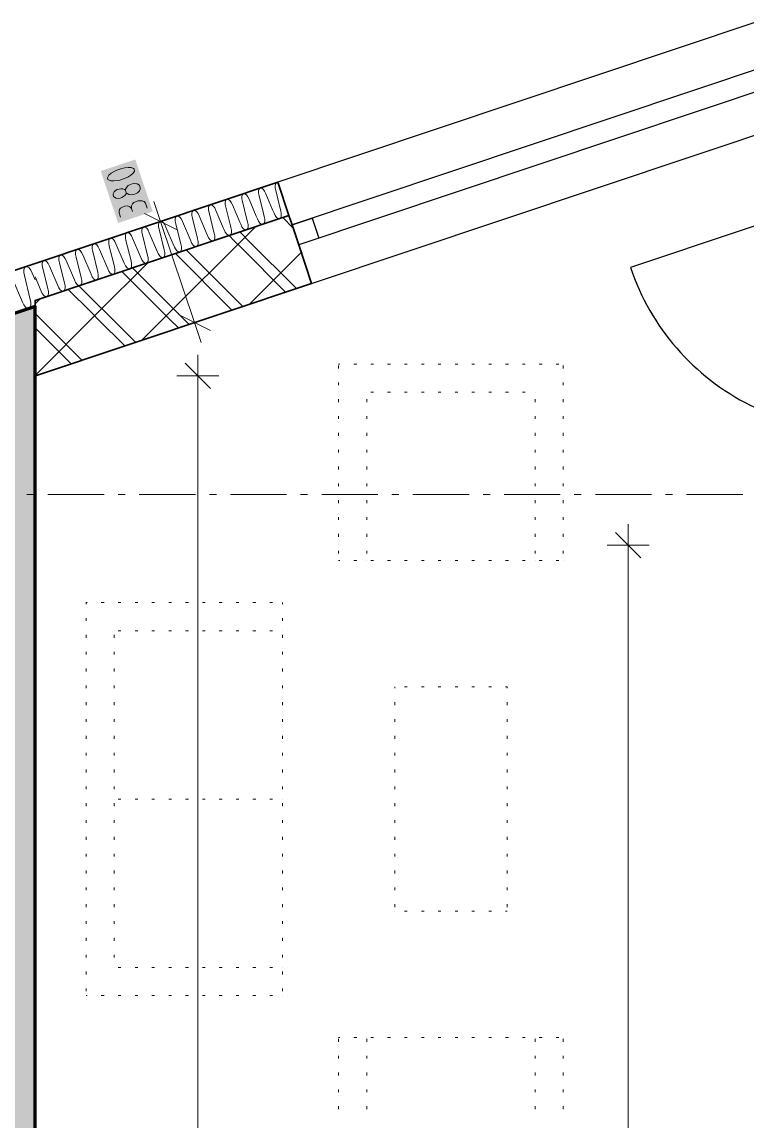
# Model space of a CAD drawing. Header units: millimetres. Extents: x 0 to 594, y 0 to 420.
# Drawn here: x 217.92 to 244.4, y 319.15 to 359.31 of the extents above; entities that cross this region are included whole.
import ezdxf

# ---------------------------------------------------------------- set-up
doc = ezdxf.new("R2010")
doc.units = ezdxf.units.MM
doc.header["$LTSCALE"] = 8
for name, color, linetype in [('PDF_Dvere', 7, 'Continuous'), ('PDF_Koty delkove', 7, 'Continuous'), ('PDF_Nabytek', 7, 'Continuous'), ('PDF_Okna', 7, 'Continuous'), ('PDF_Osy hlavni', 7, 'Continuous'), ('PDF_Steny obvodove nosne', 7, 'Continuous'), ('PDF_Steny sendvic', 7, 'Continuous'), ('PDF_Zatepleni', 7, 'Continuous')]:
    doc.layers.add(name, color=color, linetype=linetype)

msp = doc.modelspace()

# ---------------------------------------------------------------- linework, layer by layer
at = {"layer": 'PDF_Dvere', "lineweight": 25}
msp.add_lwpolyline([(248.405, 353.103), (240.143, 350.338, 0.414214), (251.17, 344.842)], format="xyb", dxfattribs=at)
at = {"layer": 'PDF_Koty delkove', "lineweight": 18}
for points in [[(221.576, 353.96), (221.382, 353.895), (221.29, 353.85), (221.185, 353.786), (221.101, 353.715), (221.053, 353.642), (221.046, 353.61), (221.063, 353.558), (221.088, 353.537), (221.17, 353.508), (221.28, 353.501), (221.403, 353.513), (221.503, 353.532), (221.698, 353.597), (221.791, 353.643), (221.895, 353.707), (221.98, 353.779), (222.028, 353.852), (222.035, 353.884), (222.018, 353.935), (221.993, 353.956), (221.91, 353.986), (221.8, 353.992), (221.678, 353.98)], [(221.947, 353.392), (221.882, 353.37), (221.806, 353.33), (221.738, 353.265), (221.707, 353.196), (221.699, 353.165), (221.734, 353.06), (221.759, 353.04), (221.825, 353.004), (221.918, 352.992), (222.004, 353.006), (222.069, 353.028), (222.145, 353.068), (222.214, 353.135), (222.245, 353.203), (222.244, 353.261), (222.227, 353.312), (222.193, 353.359), (222.126, 353.395), (222.032, 353.405)]]:
    msp.add_lwpolyline(points, close=True, dxfattribs=at)
for points in [[(221.69, 352.974), (221.635, 352.927), (221.574, 352.892), (221.509, 352.87), (221.44, 352.862), (221.366, 352.866), (221.3, 352.902), (221.272, 352.935), (221.255, 352.987), (221.257, 353.031), (221.288, 353.099), (221.345, 353.147), (221.404, 353.182), (221.47, 353.203), (221.539, 353.212), (221.612, 353.208), (221.673, 353.185), (221.699, 353.165)], [(221.734, 353.06), (221.726, 353.029), (221.69, 352.974)], [(221.524, 352.182), (221.472, 352.338), (221.47, 352.395), (221.486, 352.458), (221.525, 352.501), (221.613, 352.558), (221.678, 352.58), (221.784, 352.587), (221.866, 352.557), (221.925, 352.49), (221.959, 352.386)], [(222.496, 352.508), (222.435, 352.689), (222.38, 352.743), (222.314, 352.779), (222.225, 352.777), (222.155, 352.769), (222.09, 352.747), (222.014, 352.707), (221.959, 352.659), (221.927, 352.591), (221.925, 352.49)], [(222.986, 352.019), (222.742, 352.748)], [(223.715, 352.263), (222.986, 352.019), (222.257, 351.775)], [(223.57, 351.728), (222.402, 352.31)], [(224.222, 348.325), (222.986, 352.019)], [(224.951, 348.569), (224.222, 348.325), (223.493, 348.081)], [(224.806, 348.034), (223.638, 348.616)], [(224.222, 348.325), (224.466, 347.596)], [(224.347, 346.377), (224.347, 347.146)], [(224.809, 345.916), (223.886, 346.838)], [(225.116, 346.377), (224.347, 346.377), (223.579, 346.377)], [(224.347, 253.839), (224.347, 256.453), (224.347, 264.96), (224.347, 266.549), (224.347, 276.286), (224.347, 277.824), (224.347, 279.31), (224.347, 346.377)], [(240.055, 340.194), (240.055, 340.963)], [(240.516, 339.733), (239.593, 340.656)], [(240.823, 340.194), (240.055, 340.194), (239.286, 340.194)], [(240.055, 253.839), (240.055, 256.606), (240.055, 276.286), (240.055, 277.824), (240.055, 279.31), (240.055, 340.194)]]:
    msp.add_lwpolyline(points, dxfattribs=at)
at = {"layer": 'PDF_Koty delkove', "color": 7, "lineweight": 18, "true_color": 0xffffff, "transparency": 33554559}
msp.add_solid([(222.699, 352.384), (222.063, 354.285), (221.436, 351.961), (220.799, 353.862)], dxfattribs=at)
at = {"layer": 'PDF_Nabytek', "lineweight": 13}
for points in [[(229.487, 346.806), (229.487, 346.806)], [(229.533, 346.806), (229.487, 346.806)], [(229.487, 346.806), (229.487, 346.806)], [(229.487, 346.65), (229.487, 346.752)], [(230.148, 346.806), (230.046, 346.806)], [(230.763, 346.806), (230.661, 346.806)], [(231.378, 346.806), (231.276, 346.806)], [(231.993, 346.806), (231.891, 346.806)], [(232.608, 346.806), (232.506, 346.806)], [(233.223, 346.806), (233.121, 346.806)], [(233.838, 346.806), (233.736, 346.806)], [(234.453, 346.806), (234.351, 346.806)], [(235.068, 346.806), (234.966, 346.806)], [(235.683, 346.806), (235.581, 346.806)], [(236.298, 346.806), (236.196, 346.806)], [(236.913, 346.806), (236.811, 346.806)], [(237.528, 346.806), (237.426, 346.806)], [(237.687, 346.806), (237.687, 346.806)], [(237.687, 346.806), (237.687, 346.806)], [(237.687, 346.65), (237.687, 346.752)], [(229.487, 346.035), (229.487, 346.137)], [(237.687, 346.035), (237.687, 346.137)], [(230.512, 345.781), (230.512, 345.781)], [(230.512, 345.781), (230.512, 345.781)], [(230.763, 345.781), (230.661, 345.781)], [(231.378, 345.781), (231.276, 345.781)], [(231.993, 345.781), (231.891, 345.781)], [(232.608, 345.781), (232.506, 345.781)], [(233.223, 345.781), (233.121, 345.781)], [(233.838, 345.781), (233.736, 345.781)], [(234.453, 345.781), (234.351, 345.781)], [(235.068, 345.781), (234.966, 345.781)], [(235.683, 345.781), (235.581, 345.781)], [(236.298, 345.781), (236.196, 345.781)], [(236.662, 345.781), (236.662, 345.781)], [(236.662, 345.781), (236.662, 345.781)], [(229.487, 345.42), (229.487, 345.522)], [(230.512, 345.42), (230.512, 345.522)], [(236.662, 345.42), (236.662, 345.522)], [(237.687, 345.42), (237.687, 345.522)], [(229.487, 344.805), (229.487, 344.907)], [(230.512, 344.805), (230.512, 344.907)], [(236.662, 344.805), (236.662, 344.907)], [(237.687, 344.805), (237.687, 344.907)], [(229.487, 344.19), (229.487, 344.292)], [(230.512, 344.19), (230.512, 344.292)], [(236.662, 344.19), (236.662, 344.292)], [(237.687, 344.19), (237.687, 344.292)], [(229.487, 343.575), (229.487, 343.677)], [(230.512, 343.575), (230.512, 343.677)], [(236.662, 343.575), (236.662, 343.677)], [(237.687, 343.575), (237.687, 343.677)], [(229.487, 342.96), (229.487, 343.062)], [(230.512, 342.96), (230.512, 343.062)], [(236.662, 342.96), (236.662, 343.062)], [(237.687, 342.96), (237.687, 343.062)], [(229.487, 342.345), (229.487, 342.447)], [(230.512, 342.345), (230.512, 342.447)], [(236.662, 342.345), (236.662, 342.447)], [(237.687, 342.345), (237.687, 342.447)], [(229.487, 341.73), (229.487, 341.832)], [(230.512, 341.73), (230.512, 341.832)], [(236.662, 341.73), (236.662, 341.832)], [(237.687, 341.73), (237.687, 341.832)], [(229.487, 341.115), (229.487, 341.217)], [(230.512, 341.115), (230.512, 341.217)], [(236.662, 341.115), (236.662, 341.217)], [(237.687, 341.115), (237.687, 341.217)], [(229.487, 340.5), (229.487, 340.602)], [(230.512, 340.5), (230.512, 340.602)], [(236.662, 340.5), (236.662, 340.602)], [(237.687, 340.5), (237.687, 340.602)], [(229.487, 339.885), (229.487, 339.987)], [(230.512, 339.885), (230.512, 339.987)], [(236.662, 339.885), (236.662, 339.987)], [(237.687, 339.885), (237.687, 339.987)], [(229.533, 339.631), (229.487, 339.631)], [(229.487, 339.631), (229.487, 339.631)], [(229.487, 339.631), (229.487, 339.631)], [(230.148, 339.631), (230.046, 339.631)], [(230.512, 339.631), (230.512, 339.631)], [(230.763, 339.631), (230.661, 339.631)], [(231.378, 339.631), (231.276, 339.631)], [(231.993, 339.631), (231.891, 339.631)], [(232.608, 339.631), (232.506, 339.631)], [(233.223, 339.631), (233.121, 339.631)], [(233.838, 339.631), (233.736, 339.631)], [(234.453, 339.631), (234.351, 339.631)], [(235.068, 339.631), (234.966, 339.631)], [(235.683, 339.631), (235.581, 339.631)], [(236.298, 339.631), (236.196, 339.631)], [(236.662, 339.631), (236.662, 339.631)], [(236.913, 339.631), (236.811, 339.631)], [(237.528, 339.631), (237.426, 339.631)], [(237.687, 339.631), (237.687, 339.631)], [(237.687, 339.631), (237.687, 339.631)], [(220.262, 338.04), (220.262, 338.093)], [(220.262, 338.093), (220.262, 338.093)], [(220.309, 338.093), (220.262, 338.093)], [(220.262, 338.093), (220.262, 338.093)], [(220.924, 338.093), (220.821, 338.093)], [(221.539, 338.093), (221.436, 338.093)], [(222.154, 338.093), (222.051, 338.093)], [(222.769, 338.093), (222.666, 338.093)], [(223.384, 338.093), (223.281, 338.093)], [(223.999, 338.093), (223.896, 338.093)], [(224.613, 338.093), (224.511, 338.093)], [(225.228, 338.093), (225.126, 338.093)], [(225.843, 338.093), (225.741, 338.093)], [(226.458, 338.093), (226.356, 338.093)], [(227.073, 338.093), (226.971, 338.093)], [(227.437, 338.04), (227.437, 338.093)], [(227.437, 338.093), (227.437, 338.093)], [(227.437, 338.093), (227.437, 338.093)], [(220.262, 337.425), (220.262, 337.527)], [(227.437, 337.425), (227.437, 337.527)], [(220.262, 336.81), (220.262, 336.912)], [(221.287, 337.068), (221.287, 337.068)], [(221.287, 337.068), (221.287, 337.068)], [(221.287, 336.81), (221.287, 336.912)], [(221.539, 337.068), (221.436, 337.068)], [(222.154, 337.068), (222.051, 337.068)], [(222.769, 337.068), (222.666, 337.068)], [(223.384, 337.068), (223.281, 337.068)], [(223.999, 337.068), (223.896, 337.068)], [(224.613, 337.068), (224.511, 337.068)], [(225.228, 337.068), (225.126, 337.068)], [(225.843, 337.068), (225.741, 337.068)], [(226.458, 337.068), (226.356, 337.068)], [(227.073, 337.068), (226.971, 337.068)], [(227.437, 337.068), (227.437, 337.068)], [(227.437, 336.81), (227.437, 336.912)], [(220.262, 336.195), (220.262, 336.297)], [(221.287, 336.195), (221.287, 336.297)], [(227.437, 336.195), (227.437, 336.297)], [(220.262, 335.58), (220.262, 335.682)], [(221.287, 335.58), (221.287, 335.682)], [(227.437, 335.58), (227.437, 335.682)], [(220.262, 334.965), (220.262, 335.067)], [(221.287, 334.965), (221.287, 335.067)], [(227.437, 334.965), (227.437, 335.067)], [(231.537, 335.018), (231.537, 335.018)], [(231.537, 334.965), (231.537, 335.018)], [(231.537, 335.018), (231.537, 335.018)], [(231.993, 335.018), (231.891, 335.018)], [(232.608, 335.018), (232.506, 335.018)], [(233.223, 335.018), (233.121, 335.018)], [(233.838, 335.018), (233.736, 335.018)], [(234.453, 335.018), (234.351, 335.018)], [(235.068, 335.018), (234.966, 335.018)], [(235.637, 334.965), (235.637, 335.018), (235.581, 335.018)], [(235.637, 335.018), (235.637, 335.018)], [(235.637, 335.018), (235.637, 335.018)], [(220.262, 334.35), (220.262, 334.452)], [(221.287, 334.35), (221.287, 334.452)], [(227.437, 334.35), (227.437, 334.452)], [(231.537, 334.35), (231.537, 334.452)], [(235.637, 334.35), (235.637, 334.452)], [(220.262, 333.735), (220.262, 333.837)], [(221.287, 333.735), (221.287, 333.837)], [(227.437, 333.735), (227.437, 333.837)], [(231.537, 333.735), (231.537, 333.837)], [(235.637, 333.735), (235.637, 333.837)], [(220.262, 333.12), (220.262, 333.222)], [(221.287, 333.12), (221.287, 333.222)], [(227.437, 333.12), (227.437, 333.222)], [(231.537, 333.12), (231.537, 333.222)], [(235.637, 333.12), (235.637, 333.222)], [(220.262, 332.505), (220.262, 332.607)], [(221.287, 332.505), (221.287, 332.607)], [(227.437, 332.505), (227.437, 332.607)], [(231.537, 332.505), (231.537, 332.607)], [(235.637, 332.505), (235.637, 332.607)], [(220.262, 331.89), (220.262, 331.992)], [(221.287, 331.89), (221.287, 331.992)], [(227.437, 331.89), (227.437, 331.992)], [(231.537, 331.89), (231.537, 331.992)], [(235.637, 331.89), (235.637, 331.992)], [(220.262, 331.275), (220.262, 331.377)], [(221.287, 331.275), (221.287, 331.377)], [(227.437, 331.275), (227.437, 331.377)], [(231.537, 331.275), (231.537, 331.377)], [(235.637, 331.275), (235.637, 331.377)], [(221.287, 330.918), (221.287, 330.918)], [(221.539, 330.918), (221.436, 330.918)], [(222.154, 330.918), (222.051, 330.918)], [(222.769, 330.918), (222.666, 330.918)], [(223.384, 330.918), (223.281, 330.918)], [(223.999, 330.918), (223.896, 330.918)], [(224.613, 330.918), (224.511, 330.918)], [(225.228, 330.918), (225.126, 330.918)], [(225.843, 330.918), (225.741, 330.918)], [(226.458, 330.918), (226.356, 330.918)], [(227.073, 330.918), (226.971, 330.918)], [(227.437, 330.918), (227.437, 330.918)], [(220.262, 330.66), (220.262, 330.762)], [(221.287, 330.66), (221.287, 330.762)], [(227.437, 330.66), (227.437, 330.762)], [(231.537, 330.66), (231.537, 330.762)], [(235.637, 330.66), (235.637, 330.762)], [(220.262, 330.045), (220.262, 330.147)], [(221.287, 330.045), (221.287, 330.147)], [(227.437, 330.045), (227.437, 330.147)], [(231.537, 330.045), (231.537, 330.147)], [(235.637, 330.045), (235.637, 330.147)], [(220.262, 329.43), (220.262, 329.532)], [(221.287, 329.43), (221.287, 329.532)], [(227.437, 329.43), (227.437, 329.532)], [(231.537, 329.43), (231.537, 329.532)], [(235.637, 329.43), (235.637, 329.532)], [(220.262, 328.815), (220.262, 328.917)], [(221.287, 328.815), (221.287, 328.917)], [(227.437, 328.815), (227.437, 328.917)], [(231.537, 328.815), (231.537, 328.917)], [(235.637, 328.815), (235.637, 328.917)], [(220.262, 328.2), (220.262, 328.302)], [(221.287, 328.2), (221.287, 328.302)], [(227.437, 328.2), (227.437, 328.302)], [(231.537, 328.2), (231.537, 328.302)], [(235.637, 328.2), (235.637, 328.302)], [(220.262, 327.585), (220.262, 327.687)], [(221.287, 327.585), (221.287, 327.687)], [(227.437, 327.585), (227.437, 327.687)], [(231.537, 327.585), (231.537, 327.687)], [(235.637, 327.585), (235.637, 327.687)], [(220.262, 326.97), (220.262, 327.072)], [(221.287, 326.97), (221.287, 327.072)], [(227.437, 326.97), (227.437, 327.072)], [(231.537, 326.97), (231.537, 327.072)], [(235.637, 326.97), (235.637, 327.072)], [(220.262, 326.355), (220.262, 326.457)], [(221.287, 326.355), (221.287, 326.457)], [(227.437, 326.355), (227.437, 326.457)], [(231.537, 326.818), (231.537, 326.818)], [(231.537, 326.818), (231.537, 326.818)], [(231.993, 326.818), (231.891, 326.818)], [(232.608, 326.818), (232.506, 326.818)], [(233.223, 326.818), (233.121, 326.818)], [(233.838, 326.818), (233.736, 326.818)], [(234.453, 326.818), (234.351, 326.818)], [(235.068, 326.818), (234.966, 326.818)], [(235.637, 326.818), (235.581, 326.818)], [(235.637, 326.818), (235.637, 326.818)], [(235.637, 326.818), (235.637, 326.818)], [(220.262, 325.74), (220.262, 325.842)], [(221.287, 325.74), (221.287, 325.842)], [(227.437, 325.74), (227.437, 325.842)], [(220.262, 325.125), (220.262, 325.227)], [(221.287, 325.125), (221.287, 325.227)], [(227.437, 325.125), (227.437, 325.227)], [(220.262, 324.51), (220.262, 324.612)], [(221.287, 324.768), (221.287, 324.768)], [(221.287, 324.768), (221.287, 324.768)], [(221.539, 324.768), (221.436, 324.768)], [(222.154, 324.768), (222.051, 324.768)], [(222.769, 324.768), (222.666, 324.768)], [(223.384, 324.768), (223.281, 324.768)], [(223.999, 324.768), (223.896, 324.768)], [(224.613, 324.768), (224.511, 324.768)], [(225.228, 324.768), (225.126, 324.768)], [(225.843, 324.768), (225.741, 324.768)], [(226.458, 324.768), (226.356, 324.768)], [(227.073, 324.768), (226.971, 324.768)], [(227.437, 324.768), (227.437, 324.768)], [(227.437, 324.51), (227.437, 324.612)], [(220.262, 323.895), (220.262, 323.997)], [(220.309, 323.743), (220.262, 323.743)], [(220.262, 323.743), (220.262, 323.743)], [(220.262, 323.743), (220.262, 323.743)], [(220.924, 323.743), (220.821, 323.743)], [(221.539, 323.743), (221.436, 323.743)], [(222.154, 323.743), (222.051, 323.743)], [(222.769, 323.743), (222.666, 323.743)], [(223.384, 323.743), (223.281, 323.743)], [(223.999, 323.743), (223.896, 323.743)], [(224.613, 323.743), (224.511, 323.743)], [(225.228, 323.743), (225.126, 323.743)], [(225.843, 323.743), (225.741, 323.743)], [(226.458, 323.743), (226.356, 323.743)], [(227.073, 323.743), (226.971, 323.743)], [(227.437, 323.895), (227.437, 323.997)], [(227.437, 323.743), (227.437, 323.743)], [(227.437, 323.743), (227.437, 323.743)], [(229.533, 322.206), (229.487, 322.206)], [(229.487, 322.206), (229.487, 322.206)], [(229.487, 322.206), (229.487, 322.206)], [(229.487, 322.05), (229.487, 322.152)], [(230.148, 322.206), (230.046, 322.206)], [(230.512, 322.206), (230.512, 322.206)], [(230.512, 322.05), (230.512, 322.152)], [(230.763, 322.206), (230.661, 322.206)], [(231.378, 322.206), (231.276, 322.206)], [(231.993, 322.206), (231.891, 322.206)], [(232.608, 322.206), (232.506, 322.206)], [(233.223, 322.206), (233.121, 322.206)], [(233.838, 322.206), (233.736, 322.206)], [(234.453, 322.206), (234.351, 322.206)], [(235.068, 322.206), (234.966, 322.206)], [(235.683, 322.206), (235.581, 322.206)], [(236.298, 322.206), (236.196, 322.206)], [(236.662, 322.206), (236.662, 322.206)], [(236.662, 322.05), (236.662, 322.152)], [(236.913, 322.206), (236.811, 322.206)], [(237.528, 322.206), (237.426, 322.206)], [(237.687, 322.206), (237.687, 322.206)], [(237.687, 322.206), (237.687, 322.206)], [(237.687, 322.05), (237.687, 322.152)], [(229.487, 321.435), (229.487, 321.537)], [(230.512, 321.435), (230.512, 321.537)], [(236.662, 321.435), (236.662, 321.537)], [(237.687, 321.435), (237.687, 321.537)], [(229.487, 320.82), (229.487, 320.922)], [(230.512, 320.82), (230.512, 320.922)], [(236.662, 320.82), (236.662, 320.922)], [(237.687, 320.82), (237.687, 320.922)], [(229.487, 320.205), (229.487, 320.307)], [(230.512, 320.205), (230.512, 320.307)], [(236.662, 320.205), (236.662, 320.307)], [(237.687, 320.205), (237.687, 320.307)], [(229.487, 319.59), (229.487, 319.692)], [(230.512, 319.59), (230.512, 319.692)], [(236.662, 319.59), (236.662, 319.692)], [(237.687, 319.59), (237.687, 319.692)]]:
    msp.add_lwpolyline(points, dxfattribs=at)
at = {"layer": 'PDF_Okna', "lineweight": 25}
for points in [[(244.761, 359.307), (227.265, 353.451)], [(245.281, 357.752), (227.786, 351.896)], [(245.525, 357.023), (228.03, 351.167)], [(228.501, 349.758), (245.997, 355.614)]]:
    msp.add_lwpolyline(points, dxfattribs=at)
msp.add_lwpolyline([(227.786, 351.896), (228.515, 352.14), (228.759, 351.411), (228.03, 351.167)], close=True, dxfattribs=at)
at = {"layer": 'PDF_Osy hlavni', "lineweight": 18}
for points in [[(218.361, 342.039), (218.105, 342.039)], [(220.924, 342.039), (218.874, 342.039)], [(221.692, 342.039), (221.436, 342.039)], [(224.255, 342.039), (222.205, 342.039)], [(225.023, 342.039), (224.767, 342.039)], [(227.586, 342.039), (225.536, 342.039)], [(228.355, 342.039), (228.098, 342.039)], [(230.917, 342.039), (228.867, 342.039)], [(231.686, 342.039), (231.43, 342.039)], [(234.248, 342.039), (232.198, 342.039)], [(235.017, 342.039), (234.761, 342.039)], [(237.58, 342.039), (235.53, 342.039)], [(238.348, 342.039), (238.092, 342.039)], [(240.911, 342.039), (238.861, 342.039)], [(241.68, 342.039), (241.423, 342.039)], [(244.242, 342.039), (242.192, 342.039)]]:
    msp.add_lwpolyline(points, dxfattribs=at)
at = {"layer": 'PDF_Steny obvodove nosne', "lineweight": 70}
msp.add_lwpolyline([(216.351, 348.231), (216.351, 344.089), (216.351, 342.808), (216.351, 340.194), (216.351, 284.384), (216.351, 282.897), (216.351, 256.606), (216.351, 253.993), (218.401, 253.993), (218.401, 256.453), (218.401, 256.606), (218.401, 264.96), (218.401, 266.549), (218.401, 277.824), (218.401, 346.377), (218.401, 348.917)], close=True, dxfattribs=at)
at = {"layer": 'PDF_Steny obvodove nosne', "color": 9, "lineweight": 9, "true_color": 0xc0c0c0, "transparency": 33554559}
msp.add_solid([(216.351, 348.231), (216.351, 253.993), (218.401, 348.917), (218.401, 253.993)], dxfattribs=at)
at = {"layer": 'PDF_Steny sendvic', "lineweight": 35}
for points in [[(227.265, 353.451), (218.401, 350.484)], [(227.265, 353.451), (227.672, 352.236)], [(218.401, 349.133), (227.672, 352.236)]]:
    msp.add_lwpolyline(points, dxfattribs=at)
at = {"layer": 'PDF_Steny sendvic', "lineweight": 9}
for points in [[(227.227, 353.438), (227.188, 353.405), (227.166, 353.339), (227.166, 353.252), (227.188, 353.156)], [(227.27, 353.437), (227.23, 353.439)], [(226.012, 353.032), (225.973, 352.999), (225.951, 352.933), (225.951, 352.845), (225.973, 352.749)], [(226.216, 352.83), (226.176, 352.92), (226.123, 352.99), (226.066, 353.03), (226.015, 353.033)], [(226.62, 353.235), (226.581, 353.202), (226.559, 353.136), (226.559, 353.048), (226.581, 352.952)], [(226.765, 352.203), (226.737, 352.314), (226.581, 352.952)], [(226.824, 353.034), (226.783, 353.124), (226.731, 353.194), (226.674, 353.233), (226.622, 353.236)], [(226.824, 353.034), (227.077, 352.443), (227.128, 352.325)], [(227.372, 352.407), (227.339, 352.543), (227.188, 353.156)], [(224.798, 352.625), (224.758, 352.592), (224.736, 352.526), (224.736, 352.438), (224.758, 352.342)], [(225.001, 352.424), (224.961, 352.513), (224.908, 352.583), (224.851, 352.623), (224.799, 352.626)], [(225.405, 352.828), (225.366, 352.795), (225.344, 352.729), (225.344, 352.642), (225.366, 352.546)], [(225.609, 352.627), (225.568, 352.717), (225.516, 352.787), (225.459, 352.826), (225.407, 352.829)], [(225.609, 352.627), (225.883, 351.988), (225.913, 351.918), (225.953, 351.828), (226.006, 351.757), (226.064, 351.718), (226.104, 351.712)], [(226.157, 352), (226.136, 352.085), (225.973, 352.749)], [(226.216, 352.83), (226.48, 352.216)], [(223.583, 352.219), (223.543, 352.185), (223.521, 352.119), (223.521, 352.032), (223.543, 351.935)], [(223.786, 352.017), (223.746, 352.107), (223.693, 352.177), (223.636, 352.216), (223.584, 352.219)], [(224.19, 352.422), (224.151, 352.388), (224.129, 352.323), (224.129, 352.235), (224.151, 352.139)], [(224.394, 352.22), (224.353, 352.31), (224.301, 352.38), (224.244, 352.42), (224.192, 352.422)], [(224.394, 352.22), (224.689, 351.532), (224.698, 351.511)], [(224.942, 351.593), (224.934, 351.626), (224.758, 352.342)], [(225.001, 352.424), (225.286, 351.76), (225.305, 351.715), (225.346, 351.624), (225.399, 351.554), (225.456, 351.514), (225.496, 351.508)], [(225.55, 351.796), (225.535, 351.855), (225.366, 352.546)], [(226.48, 352.216), (226.52, 352.121)], [(226.737, 351.924), (226.765, 351.952), (226.787, 352.019), (226.787, 352.107), (226.765, 352.203)], [(226.765, 352.203), (226.765, 352.203)], [(227.128, 352.325), (227.168, 352.234), (227.221, 352.164), (227.279, 352.124), (227.319, 352.119)], [(227.344, 352.127), (227.372, 352.156), (227.394, 352.222), (227.394, 352.31), (227.372, 352.407)], [(227.372, 352.407), (227.372, 352.407)], [(227.825, 351.778), (227.443, 352.16)], [(227.635, 352.224), (227.634, 352.223)], [(227.637, 352.224), (227.635, 352.224)], [(222.302, 347.682), (223.321, 348.702), (225.935, 351.316), (226.445, 351.825)], [(222.368, 351.812), (222.328, 351.778), (222.306, 351.712), (222.306, 351.625)], [(222.571, 351.61), (222.531, 351.7), (222.478, 351.77), (222.421, 351.809), (222.369, 351.812)], [(222.975, 352.015), (222.936, 351.982), (222.914, 351.916), (222.914, 351.828), (222.936, 351.732)], [(223.086, 351.973), (223.029, 352.013), (222.977, 352.016)], [(223.179, 351.813), (223.138, 351.903), (223.086, 351.973)], [(223.179, 351.813), (223.483, 351.105)], [(223.727, 351.186), (223.543, 351.935)], [(223.786, 352.017), (224.09, 351.308)], [(224.335, 351.39), (224.333, 351.396), (224.151, 352.139)], [(225.522, 351.517), (225.55, 351.546), (225.572, 351.612), (225.572, 351.7), (225.55, 351.796)], [(225.55, 351.796), (225.55, 351.796)], [(226.129, 351.72), (226.157, 351.749), (226.179, 351.815), (226.179, 351.903), (226.157, 352)], [(226.157, 352), (226.157, 352)], [(226.42, 351.818), (226.419, 351.817)], [(226.421, 351.818), (226.42, 351.818)], [(226.52, 352.121), (226.561, 352.031), (226.614, 351.961), (226.671, 351.921), (226.711, 351.915)], [(227.028, 352.021), (227.027, 352.02)], [(227.029, 352.021), (227.028, 352.021)], [(221.153, 351.405), (221.113, 351.372), (221.091, 351.306), (221.091, 351.218), (221.113, 351.122)], [(221.356, 351.203), (221.316, 351.293), (221.263, 351.363), (221.206, 351.403), (221.154, 351.406)], [(221.761, 351.609), (221.721, 351.575), (221.699, 351.509), (221.699, 351.421), (221.721, 351.325)], [(221.964, 351.407), (221.923, 351.497), (221.871, 351.567), (221.814, 351.606), (221.762, 351.609)], [(221.964, 351.407), (222.268, 350.698)], [(222.306, 351.625), (222.328, 351.529)], [(222.512, 350.78), (222.328, 351.529)], [(222.571, 351.61), (222.876, 350.901)], [(223.12, 350.983), (222.936, 351.732)], [(224.335, 351.39), (224.335, 351.39)], [(224.335, 351.139), (224.357, 351.205), (224.357, 351.293), (224.335, 351.39)], [(224.698, 351.511), (224.739, 351.421), (224.792, 351.351), (224.849, 351.311)], [(224.914, 351.314), (224.942, 351.342), (224.964, 351.408), (224.964, 351.496), (224.942, 351.593)], [(224.942, 351.593), (224.942, 351.593)], [(225.205, 351.411), (225.204, 351.41)], [(225.206, 351.411), (225.205, 351.411)], [(225.674, 351.316), (225.485, 351.504)], [(225.814, 351.614), (225.813, 351.614), (225.812, 351.613)], [(226.196, 351.316), (225.935, 351.577), (225.877, 351.635)], [(219.938, 350.999), (219.898, 350.965), (219.876, 350.899), (219.877, 350.811), (219.898, 350.715)], [(220.141, 350.796), (220.101, 350.886), (220.048, 350.956), (219.991, 350.996), (219.939, 350.999)], [(220.546, 351.202), (220.506, 351.168), (220.484, 351.102), (220.484, 351.015), (220.506, 350.919)], [(220.749, 351), (220.708, 351.09), (220.656, 351.16), (220.599, 351.199), (220.546, 351.202)], [(220.749, 351), (221.053, 350.291)], [(221.269, 350.093), (221.297, 350.122), (221.319, 350.188), (221.319, 350.246), (221.319, 350.276), (221.297, 350.373), (221.113, 351.122)], [(221.356, 351.203), (221.661, 350.494)], [(221.905, 350.576), (221.721, 351.325)], [(223.092, 350.703), (223.12, 350.732), (223.142, 350.798), (223.142, 350.886), (223.13, 350.937), (223.12, 350.983)], [(223.12, 350.983), (223.12, 350.983)], [(223.483, 351.105), (223.495, 351.077), (223.524, 351.014), (223.577, 350.944), (223.634, 350.904), (223.674, 350.898)], [(223.699, 350.907), (223.727, 350.935), (223.749, 351.002), (223.749, 351.09), (223.732, 351.167), (223.727, 351.186)], [(223.727, 351.186), (223.727, 351.186)], [(225.984, 348.915), (225.935, 348.963), (223.919, 350.98)], [(223.991, 351.004), (223.99, 351.004), (223.99, 351.004)], [(224.09, 351.308), (224.092, 351.304), (224.131, 351.218), (224.184, 351.147), (224.241, 351.108), (224.281, 351.102)], [(224.307, 351.11), (224.335, 351.139)], [(224.598, 351.208), (224.597, 351.207)], [(224.599, 351.207), (224.598, 351.208)], [(224.849, 351.311), (224.889, 351.305)], [(225.935, 351.054), (225.674, 351.316)], [(227.55, 349.439), (225.935, 351.054)], [(227.942, 349.57), (226.196, 351.316)], [(218.724, 350.592), (218.683, 350.558), (218.662, 350.492), (218.662, 350.404), (218.683, 350.308)], [(218.926, 350.39), (218.886, 350.48), (218.833, 350.55), (218.776, 350.589), (218.724, 350.592)], [(219.331, 350.795), (219.291, 350.761), (219.269, 350.696), (219.269, 350.608), (219.291, 350.512)], [(219.534, 350.593), (219.494, 350.683), (219.441, 350.753), (219.384, 350.792), (219.331, 350.795)], [(219.534, 350.593), (219.838, 349.884)], [(220.054, 349.687), (220.082, 349.715), (220.104, 349.781), (220.104, 349.783), (220.104, 349.869), (220.082, 349.966), (219.898, 350.715)], [(220.141, 350.796), (220.446, 350.088)], [(220.69, 350.169), (220.506, 350.919)], [(221.877, 350.297), (221.905, 350.325), (221.927, 350.392), (221.927, 350.478), (221.927, 350.48), (221.905, 350.576)], [(221.905, 350.576), (221.905, 350.576)], [(222.268, 350.698), (222.302, 350.622), (222.309, 350.607), (222.362, 350.537), (222.419, 350.497), (222.459, 350.492)], [(222.484, 350.5), (222.512, 350.529), (222.534, 350.595), (222.534, 350.683), (222.529, 350.708), (222.512, 350.78)], [(222.512, 350.78), (222.512, 350.78)], [(222.776, 350.597), (222.775, 350.597)], [(222.775, 350.597), (222.775, 350.597)], [(222.876, 350.901), (222.899, 350.849), (222.916, 350.811), (222.969, 350.74), (223.026, 350.701), (223.066, 350.695)], [(223.383, 350.801), (223.382, 350.8)], [(223.383, 350.801), (223.383, 350.801)], [(225.592, 348.784), (223.527, 350.849)], [(226.231, 348.997), (228.123, 350.889)], [(218.401, 346.396), (220.708, 348.702), (222.516, 350.51)], [(218.867, 349.559), (218.683, 350.308)], [(218.926, 350.39), (219.231, 349.681)], [(219.475, 349.763), (219.291, 350.512)], [(220.662, 349.89), (220.69, 349.919), (220.712, 349.985), (220.712, 350.015), (220.712, 350.073), (220.69, 350.169)], [(220.69, 350.169), (220.69, 350.169)], [(221.053, 350.291), (221.094, 350.201), (221.117, 350.169), (221.147, 350.13), (221.204, 350.091), (221.244, 350.085)], [(221.297, 350.373), (221.297, 350.373)], [(221.561, 350.191), (221.56, 350.191)], [(221.56, 350.191), (221.56, 350.19)], [(223.06, 348.702), (221.569, 350.193)], [(221.661, 350.494), (221.701, 350.404), (221.708, 350.395), (221.754, 350.334), (221.811, 350.294), (221.851, 350.288)], [(223.583, 348.702), (223.321, 348.963), (221.96, 350.324)], [(222.168, 350.394), (222.167, 350.394)], [(222.168, 350.394), (222.168, 350.394)], [(218.401, 349.994), (218.623, 349.478)], [(219.447, 349.483), (219.475, 349.512), (219.487, 349.547), (219.497, 349.578), (219.497, 349.666), (219.475, 349.763)], [(219.475, 349.763), (219.475, 349.763)], [(219.838, 349.884), (219.879, 349.794), (219.932, 349.724), (219.938, 349.719), (219.989, 349.684), (220.029, 349.678)], [(220.082, 349.966), (220.082, 349.966)], [(220.346, 349.784), (220.345, 349.784)], [(220.345, 349.784), (220.345, 349.784)], [(220.446, 350.088), (220.486, 349.997), (220.526, 349.944), (220.539, 349.927), (220.597, 349.887), (220.636, 349.881)], [(220.953, 349.987), (220.952, 349.987)], [(220.953, 349.987), (220.953, 349.987)], [(218.623, 349.478), (218.664, 349.387), (218.717, 349.317), (218.774, 349.277)], [(218.839, 349.28), (218.868, 349.308), (218.868, 349.311), (218.889, 349.375), (218.889, 349.463), (218.867, 349.559)], [(218.867, 349.559), (218.867, 349.559)], [(219.13, 349.377), (219.13, 349.377)], [(219.13, 349.377), (219.13, 349.377)], [(219.231, 349.681), (219.271, 349.591), (219.324, 349.52), (219.357, 349.498), (219.382, 349.481), (219.421, 349.475)], [(220.446, 348.702), (219.61, 349.538)], [(219.738, 349.58), (219.738, 349.58)], [(219.738, 349.58), (219.738, 349.58)], [(222.067, 347.604), (220.969, 348.702), (220.708, 348.963), (220.002, 349.669)], [(218.401, 349.009), (218.587, 349.195)], [(218.523, 349.174), (218.523, 349.174)], [(218.523, 349.174), (218.523, 349.174)], [(218.774, 349.277), (218.778, 349.277), (218.814, 349.271)], [(220.109, 346.948), (218.401, 348.656)], [(220.708, 348.441), (220.446, 348.702)], [(223.321, 348.441), (223.06, 348.702)], [(224.025, 348.259), (223.583, 348.702)], [(219.717, 346.817), (218.401, 348.133)], [(221.675, 347.473), (220.708, 348.441)], [(223.634, 348.128), (223.321, 348.441)]]:
    msp.add_lwpolyline(points, dxfattribs=at)
at = {"layer": 'PDF_Steny sendvic', "lineweight": 35}
msp.add_lwpolyline([(218.401, 346.377), (218.401, 346.582), (218.401, 348.917), (218.401, 349.133), (227.672, 352.236), (227.786, 351.896), (228.03, 351.167), (228.501, 349.758), (218.453, 346.394)], close=True, dxfattribs=at)
at = {"layer": 'PDF_Steny sendvic', "lineweight": 9, "transparency": 33554559}
for points in [[(226.581, 352.929), (226.558, 352.952), (226.604, 352.952), (226.581, 352.975)], [(227.188, 353.133), (227.165, 353.156), (227.211, 353.156), (227.188, 353.179)], [(225.366, 352.522), (225.343, 352.546), (225.389, 352.546), (225.366, 352.569)], [(225.973, 352.726), (225.95, 352.749), (225.996, 352.749), (225.973, 352.772)], [(224.151, 352.116), (224.128, 352.139), (224.174, 352.139), (224.151, 352.162)], [(224.758, 352.319), (224.735, 352.342), (224.781, 352.342), (224.758, 352.365)], [(222.936, 351.709), (222.913, 351.732), (222.959, 351.732), (222.936, 351.755)], [(223.543, 351.912), (223.52, 351.935), (223.566, 351.935), (223.543, 351.958)], [(221.721, 351.302), (221.698, 351.325), (221.744, 351.325), (221.721, 351.348)], [(222.328, 351.506), (222.305, 351.529), (222.351, 351.529), (222.328, 351.552)], [(220.506, 350.895), (220.483, 350.919), (220.529, 350.919), (220.506, 350.942)], [(221.113, 351.099), (221.09, 351.122), (221.136, 351.122), (221.113, 351.145)], [(225.935, 351.293), (225.912, 351.316), (225.958, 351.316), (225.935, 351.339)], [(219.898, 350.692), (219.875, 350.715), (219.921, 350.715), (219.898, 350.738)], [(218.683, 350.285), (218.66, 350.308), (218.707, 350.308), (218.683, 350.331)], [(219.291, 350.489), (219.268, 350.512), (219.314, 350.512), (219.291, 350.535)], [(220.708, 348.679), (220.685, 348.702), (220.731, 348.702), (220.708, 348.725)], [(223.321, 348.679), (223.298, 348.702), (223.344, 348.702), (223.321, 348.725)]]:
    msp.add_solid(points, dxfattribs=at)
at = {"layer": 'PDF_Zatepleni', "lineweight": 35}
for points in [[(218.401, 350.484), (214.865, 349.3), (214.865, 347.733)], [(216.351, 344.089), (216.351, 348.231), (218.401, 348.917), (218.401, 349.133)]]:
    msp.add_lwpolyline(points, dxfattribs=at)
at = {"layer": 'PDF_Zatepleni', "lineweight": 9}
for points in [[(218.224, 349.171), (218.011, 350.04), (217.986, 350.152), (217.986, 350.253), (218.011, 350.33), (218.057, 350.369)], [(218.293, 350.135), (218.246, 350.239), (218.185, 350.32), (218.119, 350.366), (218.058, 350.369)], [(218.162, 348.837), (218.116, 348.844), (218.05, 348.89), (217.988, 348.972), (217.941, 349.076), (217.588, 349.899), (217.541, 350.003), (217.48, 350.084), (217.414, 350.13), (217.353, 350.133)], [(218.293, 350.135), (218.401, 349.882)], [(218.192, 348.847), (218.225, 348.88), (218.25, 348.957), (218.25, 349.059), (218.224, 349.171)], [(218.224, 349.171), (218.224, 349.171)]]:
    msp.add_lwpolyline(points, dxfattribs=at)
at = {"layer": 'PDF_Zatepleni', "lineweight": 9, "transparency": 33554559}
msp.add_solid([(218.011, 350.017), (217.988, 350.04), (218.034, 350.04), (218.011, 350.063)], dxfattribs=at)

doc.saveas('drawing.dxf')
